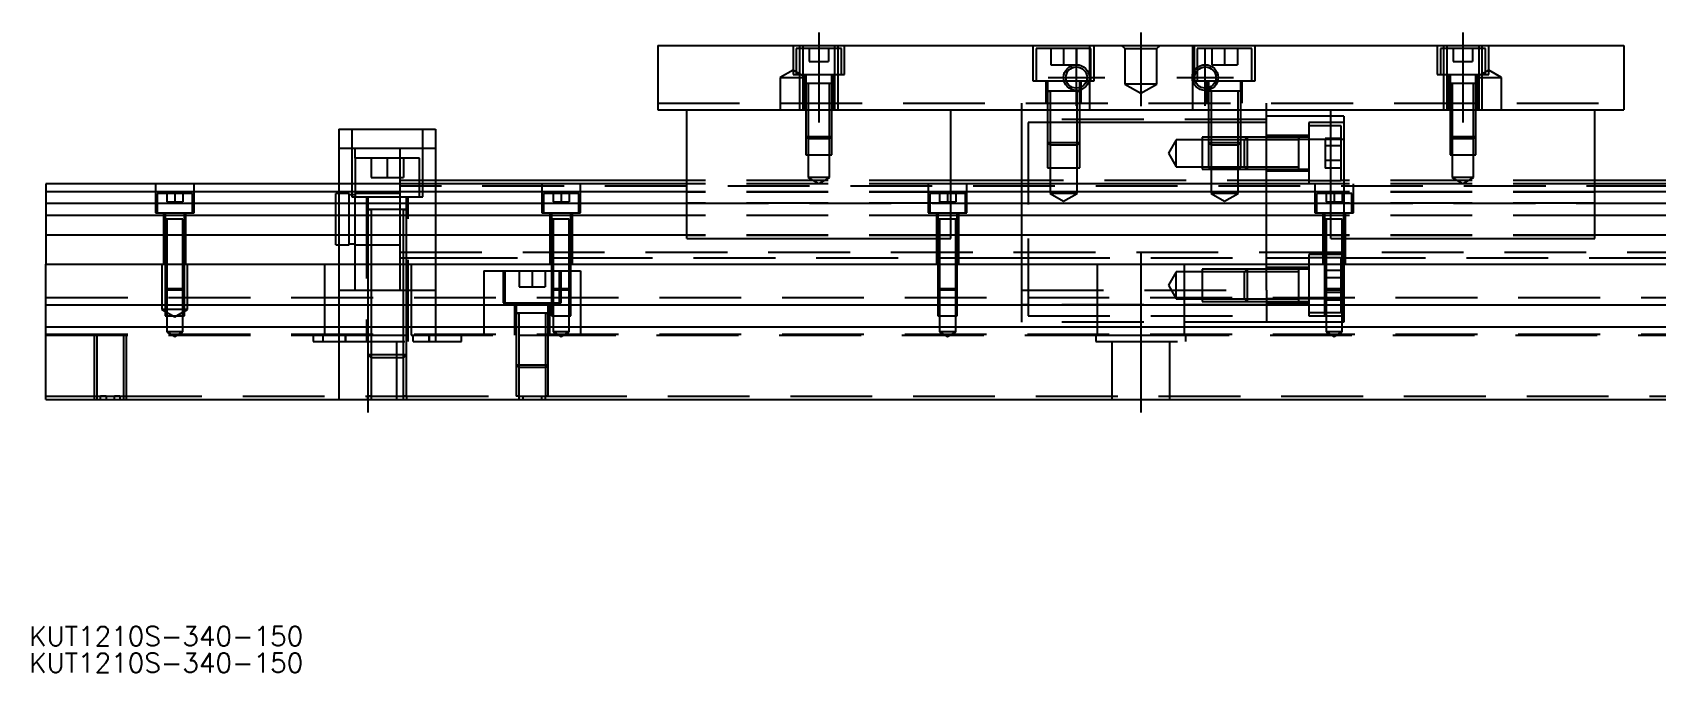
# Model space of a CAD drawing. Extents: x -12 to 509, y -257 to 77.
# Drawn here: x -2.1 to 250.2, y -256.7 to -157.3 of the extents above; entities that cross this region are included whole.
import ezdxf

# ---------------------------------------------------------------- set-up
doc = ezdxf.new("R2010")
doc.units = 0
doc.linetypes.add('CENTER', pattern=[50.8, 31.75, -6.35, 6.35, -6.35])
doc.linetypes.add('DASHED', pattern=[19.05, 12.7, -6.35])
doc.layers.get('0').update_dxf_attribs({"linetype": 'CONTINUOUS'})
doc.layers.add('CENTER', color=1, linetype='CENTER')
doc.styles.get("Standard").update_dxf_attribs({"font": 'txt.shx', "height": 3, "bigfont": 'bigfont.shx'})

# ---------------------------------------------------------------- blocks, each defined once
blk = doc.blocks.new('*U2')
at = {"color": 7, "linetype": 'CONTINUOUS'}
blk.add_text('KUT1210S-340-150', height=3, dxfattribs=at).set_placement((-2.6, -256.74))
blk = doc.blocks.new('*U3')
at = {"color": 7, "linetype": 'CONTINUOUS'}
blk.add_text('KUT1210S-340-150', height=3, dxfattribs=at).set_placement((-2.6, -252.61))

msp = doc.modelspace()

# ---------------------------------------------------------------- linework, layer by layer
at = {"color": 7, "linetype": 'CONTINUOUS'}
for p, q in [((95, -159.35), (95, -169.35)), ((95, -159.35), (245, -159.35)), ((245, -159.35), (245, -169.35)), ((95, -169.35), (245, -169.35)), ((99.5, -189.35), (99.5, -169.35)), ((140.5, -189.35), (140.5, -169.35)), ((151.5, -180.85), (151.5, -169.35)), ((189.5, -180.85), (189.5, -169.35)), ((199.5, -170.35), (189.5, -170.35)), ((199.5, -189.35), (199.5, -169.35)), ((240.5, -189.35), (240.5, -169.35)), ((45.5, -172.35), (45.5, -180.85)), ((45.5, -172.35), (60.5, -172.35)), ((60.5, -172.35), (60.5, -180.85)), ((0, -180.85), (0, -182.1)), ((99.5, -180.85), (0, -180.85)), ((99.5, -180.35), (60.5, -180.35)), ((151.5, -180.35), (140.5, -180.35)), ((199.5, -180.85), (140.5, -180.85)), ((290, -180.35), (240.5, -180.35)), ((340, -180.85), (240.5, -180.85)), ((99.5, -182.1), (0, -182.1)), ((0, -182.1), (0, -183.88)), ((0, -183.88), (99.5, -183.88)), ((0, -183.88), (0, -185.77)), ((199.5, -182.1), (140.5, -182.1)), ((140.5, -183.88), (199.5, -183.88)), ((340, -182.1), (240.5, -182.1)), ((240.5, -183.88), (340, -183.88)), ((0, -185.77), (0, -188.83)), ((99.5, -185.77), (0, -185.77)), ((199.5, -185.77), (140.5, -185.77)), ((340, -185.77), (240.5, -185.77)), ((99.5, -188.83), (0, -188.83)), ((0, -188.83), (0, -193.35)), ((199.5, -188.83), (140.5, -188.83)), ((340, -188.83), (240.5, -188.83)), ((99.5, -189.35), (140.5, -189.35)), ((199.5, -189.35), (240.5, -189.35)), ((0, -199.65), (0, -193.35)), ((0, -193.35), (340, -193.35)), ((0, -199.65), (340, -199.65)), ((0, -203.05), (0, -199.65)), ((0, -214.35), (0, -203.05)), ((0, -203.05), (340, -203.05)), ((0, -214.35), (340, -214.35))]:
    msp.add_line(p, q, dxfattribs=at)
at = {"color": 3, "linetype": 'DASHED'}
for p, q in [((116, -159.35), (116, -163.85)), ((123.5, -159.85), (116.5, -159.85)), ((116.5, -159.85), (116.5, -163.85)), ((117, -159.35), (117, -159.85)), ((117, -159.85), (117, -163.85)), ((117.5, -159.35), (117.5, -169.35)), ((118.5, -159.85), (118.5, -161.85)), ((120, -159.85), (120, -161.85)), ((121.5, -159.85), (121.5, -161.85)), ((122.5, -169.35), (122.5, -159.35)), ((123, -159.85), (123, -159.35)), ((123, -163.85), (123, -159.85)), ((123.5, -163.85), (123.5, -159.85)), ((124, -163.85), (124, -159.35)), ((153.25, -159.35), (153.25, -164.85)), ((162.25, -159.85), (153.75, -159.85)), ((153.75, -159.85), (153.75, -164.85)), ((156, -159.85), (156, -162.35)), ((158, -159.85), (158, -162.35)), ((160, -159.85), (160, -162.35)), ((162, -159.35), (162, -169.35)), ((162.25, -164.85), (162.25, -159.85)), ((162.75, -164.85), (162.75, -159.35)), ((167.5, -159.85), (167, -159.35)), ((167.5, -159.85), (167.5, -165.35)), ((167.5, -159.85), (172.5, -159.85)), ((172.5, -159.85), (173, -159.35)), ((172.5, -165.35), (172.5, -159.85)), ((178, -159.35), (178, -169.35)), ((178.25, -159.35), (178.25, -164.85)), ((187.25, -159.85), (178.75, -159.85)), ((178.75, -159.85), (178.75, -162.79)), ((181, -159.85), (181, -162.35)), ((183, -159.85), (183, -162.35)), ((185, -159.85), (185, -162.35)), ((187.25, -164.85), (187.25, -159.85)), ((187.75, -164.85), (187.75, -159.35)), ((216, -159.35), (216, -163.85)), ((223.5, -159.85), (216.5, -159.85)), ((216.5, -159.85), (216.5, -163.85)), ((217, -159.35), (217, -159.85)), ((217, -159.85), (217, -163.85)), ((217.5, -159.35), (217.5, -169.35)), ((218.5, -159.85), (218.5, -161.85)), ((220, -159.85), (220, -161.85)), ((221.5, -159.85), (221.5, -161.85)), ((222.5, -169.35), (222.5, -159.35)), ((223, -159.85), (223, -159.35)), ((223, -163.85), (223, -159.85)), ((223.5, -163.85), (223.5, -159.85)), ((224, -163.85), (224, -159.35)), ((116, -163.2), (114, -164.35)), ((118, -164.35), (116, -163.2)), ((116, -163.85), (124, -163.85)), ((117, -163.85), (117, -169.35)), ((117.75, -163.85), (117.75, -169.35)), ((118, -163.85), (118, -165.25)), ((118.5, -161.85), (120, -161.85)), ((120, -161.85), (121.5, -161.85)), ((122, -165.25), (122, -163.85)), ((122.25, -169.35), (122.25, -163.85)), ((123, -169.35), (123, -163.85)), ((156, -162.35), (158, -162.35)), ((158, -162.35), (160, -162.35)), ((178.75, -162.79), (178.75, -163.27)), ((178.75, -163.27), (178.75, -164.85)), ((181, -162.35), (183, -162.35)), ((183, -162.35), (185, -162.35)), ((216, -163.85), (224, -163.85)), ((217, -163.85), (217, -169.35)), ((217.75, -163.85), (217.75, -169.35)), ((218, -163.85), (218, -165.25)), ((218.5, -161.85), (220, -161.85)), ((220, -161.85), (221.5, -161.85)), ((224, -163.2), (222, -164.35)), ((222, -165.25), (222, -163.85)), ((222.25, -169.35), (222.25, -163.85)), ((223, -169.35), (223, -163.85)), ((226, -164.35), (224, -163.2)), ((114, -164.35), (118, -164.35)), ((114, -164.35), (114, -169.35)), ((118, -165.24), (118, -165.25)), ((118.22, -165.25), (118, -165.25)), ((118, -165.25), (118, -169.35)), ((118, -165.25), (118, -165.25)), ((121.78, -165.25), (118.22, -165.25)), ((118.35, -165.25), (118.35, -169.35)), ((121.65, -169.35), (121.65, -165.25)), ((122, -165.25), (121.78, -165.25)), ((122, -165.25), (122, -165.24)), ((122, -169.35), (122, -165.25)), ((122, -165.25), (122, -165.25)), ((153.25, -164.85), (162.75, -164.85)), ((155.25, -164.85), (155.25, -168.35)), ((155.5, -164.85), (155.5, -166.45)), ((155.5, -166.44), (155.5, -166.45)), ((155.5, -166.45), (155.76, -166.45)), ((155.76, -166.45), (155.5, -166.45)), ((155.5, -166.45), (155.5, -166.45)), ((155.5, -166.45), (155.5, -168.35)), ((160.01, -166.45), (155.76, -166.45)), ((155.9, -166.45), (155.9, -168.35)), ((160.24, -166.45), (160.01, -166.45)), ((160.1, -168.35), (160.1, -166.45)), ((160.24, -166.45), (160.5, -166.45)), ((160.5, -166.45), (160.24, -166.45)), ((160.5, -165.92), (160.5, -164.85)), ((160.5, -166.29), (160.5, -165.92)), ((160.5, -166.45), (160.5, -166.29)), ((160.5, -166.45), (160.5, -166.44)), ((160.5, -166.45), (160.5, -166.45)), ((160.5, -168.35), (160.5, -166.45)), ((160.75, -168.35), (160.75, -164.85)), ((172.5, -165.35), (167.5, -165.35)), ((167.5, -165.35), (170, -166.79)), ((170, -166.79), (172.5, -165.35)), ((178.25, -164.85), (187.75, -164.85)), ((180.25, -164.85), (180.25, -168.35)), ((180.5, -164.85), (180.5, -165.92)), ((180.5, -165.92), (180.5, -166.29)), ((180.5, -166.29), (180.5, -166.45)), ((180.5, -166.44), (180.5, -166.45)), ((180.76, -166.45), (180.5, -166.45)), ((180.5, -166.45), (180.5, -166.45)), ((180.5, -166.45), (180.5, -168.35)), ((185.24, -166.45), (180.76, -166.45)), ((180.9, -166.45), (180.9, -168.35)), ((185.1, -168.35), (185.1, -166.45)), ((185.5, -166.45), (185.24, -166.45)), ((185.5, -166.45), (185.5, -164.85)), ((185.5, -166.45), (185.5, -166.44)), ((185.5, -166.45), (185.5, -166.45)), ((185.5, -168.35), (185.5, -166.45)), ((185.75, -168.35), (185.75, -164.85)), ((218, -165.24), (218, -165.25)), ((218, -165.25), (218.22, -165.25)), ((222, -165.25), (218, -165.25)), ((218, -165.25), (218, -165.25)), ((218, -165.25), (218, -169.35)), ((218.35, -165.25), (218.35, -169.35)), ((221.65, -169.35), (221.65, -165.25)), ((222, -164.35), (226, -164.35)), ((222, -169.35), (222, -165.25)), ((226, -169.35), (226, -164.35)), ((95, -168.35), (245, -168.35)), ((151.5, -169.35), (151.5, -168.35)), ((155.5, -168.35), (155.5, -169.35)), ((155.5, -168.35), (155.5, -169.35)), ((155.9, -168.35), (155.9, -169.35)), ((160.1, -169.35), (160.1, -168.35)), ((160.5, -169.35), (160.5, -168.35)), ((160.5, -169.35), (160.5, -168.35)), ((180.5, -168.35), (180.5, -169.35)), ((180.5, -168.35), (180.5, -169.35)), ((180.9, -168.35), (180.9, -169.35)), ((185.1, -169.35), (185.1, -168.35)), ((185.5, -169.35), (185.5, -168.35)), ((185.5, -169.35), (185.5, -168.35)), ((189.5, -169.35), (189.5, -168.35)), ((118, -169.35), (118, -173.5)), ((118, -169.35), (118, -173.5)), ((118.35, -169.35), (118.35, -173.85)), ((121.65, -173.85), (121.65, -169.35)), ((122, -173.5), (122, -169.35)), ((122, -173.5), (122, -169.35)), ((189.5, -170.85), (151.5, -170.85)), ((152.5, -171.35), (152.5, -189.35)), ((155.5, -171.35), (152.5, -171.35)), ((155.5, -169.35), (155.5, -174.45)), ((155.5, -169.35), (155.5, -174.45)), ((155.9, -171.35), (155.5, -171.35)), ((155.9, -169.35), (155.9, -174.85)), ((160.1, -171.35), (155.9, -171.35)), ((160.1, -174.85), (160.1, -169.35)), ((160.5, -171.35), (160.1, -171.35)), ((160.5, -174.45), (160.5, -169.35)), ((160.5, -174.45), (160.5, -169.35)), ((165.5, -171.35), (160.5, -171.35)), ((174.5, -171.35), (165.5, -171.35)), ((180.5, -171.35), (174.5, -171.35)), ((180.5, -169.35), (180.5, -174.45)), ((180.5, -169.35), (180.5, -174.45)), ((180.9, -171.35), (180.5, -171.35)), ((180.9, -169.35), (180.9, -174.85)), ((185.1, -171.35), (180.9, -171.35)), ((185.1, -174.85), (185.1, -169.35)), ((185.5, -171.35), (185.1, -171.35)), ((185.5, -174.45), (185.5, -169.35)), ((185.5, -174.45), (185.5, -169.35)), ((189.5, -171.35), (185.5, -171.35)), ((196.1, -171.35), (196.1, -180.85)), ((201.5, -171.35), (196.1, -171.35)), ((201.5, -170.35), (199.5, -170.35)), ((201.5, -170.35), (201.5, -173.98)), ((218, -169.35), (218, -173.5)), ((218, -169.35), (218, -173.5)), ((218.35, -169.35), (218.35, -173.85)), ((221.65, -173.85), (221.65, -169.35)), ((222, -173.5), (222, -169.35)), ((222, -173.5), (222, -169.35)), ((47.5, -172.35), (47.5, -182.85)), ((58.5, -182.85), (58.5, -172.35)), ((118, -173.5), (122, -173.5)), ((118, -173.5), (118, -176.35)), ((118, -173.5), (118.35, -173.85)), ((121.65, -173.85), (118.35, -173.85)), ((118.35, -173.85), (118.35, -176.35)), ((121.65, -173.85), (122, -173.5)), ((121.65, -176.35), (121.65, -173.85)), ((122, -176.35), (122, -173.5)), ((175.5, -174), (174.29, -176.1)), ((175.5, -178.2), (175.5, -174)), ((179.5, -174), (175.5, -174)), ((179.5, -173.6), (179.5, -178.6)), ((180.5, -173.6), (179.5, -173.6)), ((186.1, -174), (179.5, -174)), ((180.9, -173.6), (180.5, -173.6)), ((185.1, -173.6), (180.9, -173.6)), ((185.5, -173.6), (185.1, -173.6)), ((186.5, -173.6), (185.5, -173.6)), ((186.5, -173.6), (186.1, -174)), ((186.1, -178.2), (186.1, -174)), ((189.5, -174), (186.1, -174)), ((186.5, -173.6), (186.5, -178.6)), ((189.5, -173.6), (186.5, -173.6)), ((189.5, -173.6), (186.5, -173.6)), ((196.1, -173.35), (189.5, -173.35)), ((193, -173.6), (189.5, -173.6)), ((193, -173.98), (189.5, -173.98)), ((193, -174), (189.5, -174)), ((193.1, -173.6), (193, -173.6)), ((197, -173.98), (193, -173.98)), ((194.5, -174), (193, -174)), ((193.35, -173.6), (193.1, -173.6)), ((194.5, -173.6), (193.35, -173.6)), ((196.1, -173.6), (194.49, -173.6)), ((194.5, -173.6), (194.5, -173.86)), ((194.5, -173.85), (194.5, -173.6)), ((194.5, -173.6), (194.5, -173.86)), ((194.5, -173.85), (194.5, -173.6)), ((194.5, -175.95), (194.5, -173.85)), ((196.65, -171.85), (196.1, -171.85)), ((197, -171.85), (196.65, -171.85)), ((201.1, -171.85), (197, -171.85)), ((201.5, -173.98), (197, -173.98)), ((198.6, -173.79), (198.6, -174.95)), ((201.1, -173.79), (198.6, -173.79)), ((201.1, -180.35), (201.1, -171.85)), ((201.5, -173.98), (201.5, -202.35)), ((218, -173.5), (222, -173.5)), ((218, -173.5), (218, -176.35)), ((218, -173.5), (218.35, -173.85)), ((221.65, -173.85), (218.35, -173.85)), ((218.35, -173.85), (218.35, -176.35)), ((221.65, -173.85), (222, -173.5)), ((221.65, -176.35), (221.65, -173.85)), ((222, -176.35), (222, -173.5)), ((48, -175.35), (45.5, -175.35)), ((48, -176.85), (48, -175.35)), ((55, -175.35), (48, -175.35)), ((55, -176.85), (55, -175.35)), ((60.5, -175.35), (55, -175.35)), ((118, -176.35), (122, -176.35)), ((118.35, -176.35), (118.35, -179.85)), ((121.65, -179.85), (121.65, -176.35)), ((155.5, -174.45), (160.5, -174.45)), ((155.5, -174.45), (155.5, -178.35)), ((155.5, -174.45), (155.9, -174.85)), ((160.1, -174.85), (155.9, -174.85)), ((155.9, -174.85), (155.9, -178.35)), ((160.1, -174.85), (160.5, -174.45)), ((160.1, -178.35), (160.1, -174.85)), ((160.5, -178.35), (160.5, -174.45)), ((174.29, -176.1), (175.5, -178.2)), ((180.5, -174.45), (185.5, -174.45)), ((180.5, -174.45), (180.5, -178.35)), ((180.5, -174.45), (180.9, -174.85)), ((185.1, -174.85), (180.9, -174.85)), ((180.9, -174.85), (180.9, -178.35)), ((185.1, -174.85), (185.5, -174.45)), ((185.1, -178.35), (185.1, -174.85)), ((185.5, -178.35), (185.5, -174.45)), ((194.5, -178.34), (194.5, -175.95)), ((201.1, -174.95), (198.6, -174.95)), ((198.6, -174.95), (198.6, -177.25)), ((218, -176.35), (222, -176.35)), ((218.35, -176.35), (218.35, -179.85)), ((221.65, -179.85), (221.65, -176.35)), ((58, -176.85), (48, -176.85)), ((48, -176.85), (48, -180.85)), ((50.5, -176.85), (50.5, -179.85)), ((53, -176.85), (53, -179.85)), ((55, -180.85), (55, -176.85)), ((55.5, -176.85), (55.5, -179.85)), ((58, -180.85), (58, -176.85)), ((155.5, -178.35), (160.5, -178.35)), ((155.9, -178.35), (155.9, -182.35)), ((160.1, -182.35), (160.1, -178.35)), ((175.5, -178.2), (179.5, -178.2)), ((179.5, -178.2), (186.1, -178.2)), ((179.5, -178.6), (186.5, -178.6)), ((180.5, -178.35), (185.5, -178.35)), ((180.9, -178.35), (180.9, -182.35)), ((185.1, -182.35), (185.1, -178.35)), ((186.1, -178.2), (189.5, -178.2)), ((186.1, -178.2), (186.5, -178.6)), ((186.1, -178.2), (189.5, -178.2)), ((186.5, -178.6), (189.5, -178.6)), ((186.5, -178.6), (189.5, -178.6)), ((189.5, -178.2), (194.5, -178.2)), ((189.5, -178.6), (194.5, -178.6)), ((189.5, -178.85), (196.1, -178.85)), ((194.49, -178.6), (196.1, -178.6)), ((194.5, -178.6), (194.5, -178.2)), ((194.5, -178.6), (194.5, -178.34)), ((201.1, -177.25), (198.6, -177.25)), ((198.6, -177.25), (198.6, -178.41)), ((201.1, -178.41), (198.6, -178.41)), ((17, -180.85), (17, -185.35)), ((23, -185.35), (23, -180.85)), ((45.5, -180.85), (45.5, -193.35)), ((48, -180.85), (48, -182.85)), ((50.5, -179.85), (53, -179.85)), ((53, -179.85), (55.5, -179.85)), ((58, -180.35), (55, -180.35)), ((55, -182.85), (55, -180.85)), ((290, -181.22), (55, -181.22)), ((60.5, -180.35), (58, -180.35)), ((58, -182.85), (58, -180.85)), ((60.5, -180.85), (60.5, -193.35)), ((77, -180.85), (77, -185.35)), ((83, -185.35), (83, -180.85)), ((140.5, -180.35), (99.5, -180.35)), ((140.5, -180.85), (99.5, -180.85)), ((121.65, -179.85), (118.35, -179.85)), ((118.35, -179.85), (120, -180.8)), ((120, -180.8), (121.65, -179.85)), ((137, -180.85), (137, -185.35)), ((143, -185.35), (143, -180.85)), ((152.5, -180.35), (151.5, -180.35)), ((151.5, -189.35), (151.5, -180.85)), ((196.1, -180.35), (152.5, -180.35)), ((189.5, -189.35), (189.5, -180.85)), ((196.1, -180.35), (201.1, -180.35)), ((197, -180.85), (197, -185.35)), ((240.5, -180.85), (199.5, -180.85)), ((201.5, -180.35), (201.1, -180.35)), ((240.5, -180.35), (201.5, -180.35)), ((203, -185.35), (203, -180.85)), ((221.65, -179.85), (218.35, -179.85)), ((218.35, -179.85), (220, -180.8)), ((220, -180.8), (221.65, -179.85)), ((22.75, -182.35), (17.25, -182.35)), ((17.25, -182.35), (17.25, -185.35)), ((18.75, -182.35), (18.75, -183.65)), ((18.75, -183.65), (20, -183.65)), ((20, -182.35), (20, -183.65)), ((20, -183.65), (21.25, -183.65)), ((21.25, -182.35), (21.25, -183.65)), ((22.75, -185.35), (22.75, -182.35)), ((45, -190.35), (45, -182.35)), ((45.5, -182.35), (45, -182.35)), ((47.1, -182.35), (45.5, -182.35)), ((47.1, -190.35), (47.1, -182.35)), ((48, -182.55), (47.1, -182.55)), ((47.5, -182.85), (58.5, -182.85)), ((55, -182.35), (48, -182.35)), ((48, -186.35), (48, -182.85)), ((49.75, -182.85), (49.75, -205.35)), ((50, -182.85), (50, -184.85)), ((55, -184.85), (55, -182.85)), ((56, -184.85), (56, -182.85)), ((56.25, -205.35), (56.25, -182.85)), ((82.75, -182.35), (77.25, -182.35)), ((77.25, -182.35), (77.25, -185.35)), ((78.75, -182.35), (78.75, -183.65)), ((78.75, -183.65), (80, -183.65)), ((80, -182.35), (80, -183.65)), ((80, -183.65), (81.25, -183.65)), ((81.25, -182.35), (81.25, -183.65)), ((82.75, -185.35), (82.75, -182.35)), ((140.5, -182.1), (99.5, -182.1)), ((140.5, -182.15), (99.5, -182.15)), ((140.5, -183.85), (99.5, -183.85)), ((99.5, -183.88), (140.5, -183.88)), ((142.75, -182.35), (137.25, -182.35)), ((137.25, -182.35), (137.25, -185.35)), ((138.75, -182.35), (138.75, -183.65)), ((138.75, -183.65), (140, -183.65)), ((140, -182.35), (140, -183.65)), ((140, -183.65), (141.25, -183.65)), ((141.25, -182.35), (141.25, -183.65)), ((142.75, -185.35), (142.75, -182.35)), ((160.1, -182.35), (155.9, -182.35)), ((155.9, -182.35), (158, -183.56)), ((158, -183.56), (160.1, -182.35)), ((185.1, -182.35), (180.9, -182.35)), ((180.9, -182.35), (183, -183.56)), ((183, -183.56), (185.1, -182.35)), ((202.75, -182.35), (197.25, -182.35)), ((197.25, -182.35), (197.25, -185.35)), ((198.75, -182.35), (198.75, -183.65)), ((198.75, -183.65), (200, -183.65)), ((240.5, -182.1), (199.5, -182.1)), ((240.5, -182.15), (199.5, -182.15)), ((240.5, -183.85), (199.5, -183.85)), ((199.5, -183.88), (240.5, -183.88)), ((200, -182.35), (200, -183.65)), ((200, -183.65), (201.25, -183.65)), ((201.25, -182.35), (201.25, -183.65)), ((202.75, -185.35), (202.75, -182.35)), ((17, -185.35), (23, -185.35)), ((18.25, -185.35), (18.25, -193.35)), ((18.5, -185.35), (18.5, -186.35)), ((18.5, -186.34), (18.5, -186.35)), ((18.62, -186.35), (18.5, -186.35)), ((18.5, -186.35), (18.5, -193.35)), ((18.5, -186.35), (18.5, -186.35)), ((21.25, -186.35), (18.62, -186.35)), ((18.75, -186.35), (18.75, -193.35)), ((21.25, -193.35), (21.25, -186.35)), ((21.5, -186.35), (21.5, -185.35)), ((21.5, -186.35), (21.5, -186.34)), ((21.5, -193.35), (21.5, -186.35)), ((21.5, -186.35), (21.5, -186.35)), ((21.75, -193.35), (21.75, -185.35)), ((48, -193.35), (48, -186.35)), ((50, -184.84), (50, -184.85)), ((50, -184.85), (50.35, -184.85)), ((50.35, -184.85), (50, -184.85)), ((50, -184.85), (50, -184.85)), ((50, -184.85), (50, -193.35)), ((55.65, -184.85), (50.35, -184.85)), ((50.5, -184.85), (50.5, -193.35)), ((55, -186.35), (55, -184.85)), ((55, -193.35), (55, -186.35)), ((55.5, -193.35), (55.5, -184.85)), ((55.65, -184.85), (56, -184.85)), ((56, -184.85), (55.65, -184.85)), ((56, -184.85), (56, -184.84)), ((56, -184.85), (56, -184.85)), ((56, -193.35), (56, -184.85)), ((77, -185.35), (83, -185.35)), ((78.25, -185.35), (78.25, -193.35)), ((78.5, -185.35), (78.5, -186.35)), ((78.5, -186.34), (78.5, -186.35)), ((78.62, -186.35), (78.5, -186.35)), ((78.5, -186.35), (78.5, -193.35)), ((78.5, -186.35), (78.5, -186.35)), ((81.25, -186.35), (78.62, -186.35)), ((78.75, -186.35), (78.75, -193.35)), ((81.25, -193.35), (81.25, -186.35)), ((81.5, -186.35), (81.5, -185.35)), ((81.5, -186.35), (81.5, -186.34)), ((81.5, -193.35), (81.5, -186.35)), ((81.5, -186.35), (81.5, -186.35)), ((81.75, -193.35), (81.75, -185.35)), ((140.5, -185.77), (99.5, -185.77)), ((137, -185.35), (143, -185.35)), ((138.25, -185.35), (138.25, -193.35)), ((138.5, -185.35), (138.5, -186.35)), ((138.5, -186.34), (138.5, -186.35)), ((138.62, -186.35), (138.5, -186.35)), ((138.5, -186.35), (138.5, -193.35)), ((138.5, -186.35), (138.5, -186.35)), ((141.25, -186.35), (138.62, -186.35)), ((138.75, -186.35), (138.75, -193.35)), ((141.25, -193.35), (141.25, -186.35)), ((141.5, -186.35), (141.5, -185.35)), ((141.5, -186.35), (141.5, -186.34)), ((141.5, -193.35), (141.5, -186.35)), ((141.5, -186.35), (141.5, -186.35)), ((141.75, -193.35), (141.75, -185.35)), ((197, -185.35), (203, -185.35)), ((198.25, -185.35), (198.25, -193.35)), ((198.5, -185.35), (198.5, -186.35)), ((198.5, -186.34), (198.5, -186.35)), ((198.62, -186.35), (198.5, -186.35)), ((198.5, -186.35), (198.5, -193.35)), ((198.5, -186.35), (198.5, -186.35)), ((201.25, -186.35), (198.62, -186.35)), ((198.75, -186.35), (198.75, -193.35)), ((240.5, -185.77), (199.5, -185.77)), ((201.25, -193.35), (201.25, -186.35)), ((201.5, -186.35), (201.5, -185.35)), ((201.5, -186.35), (201.5, -186.34)), ((201.5, -193.35), (201.5, -186.35)), ((201.5, -186.35), (201.5, -186.35)), ((201.75, -193.35), (201.75, -185.35)), ((140.5, -188.83), (99.5, -188.83)), ((140.5, -188.85), (99.5, -188.85)), ((240.5, -188.83), (199.5, -188.83)), ((240.5, -188.85), (199.5, -188.85)), ((45, -190.35), (45.5, -190.35)), ((45.5, -190.35), (47.1, -190.35)), ((47.1, -190.15), (48, -190.15)), ((48, -190.35), (50, -190.35)), ((50, -190.35), (50.5, -190.35)), ((50.5, -190.35), (55, -190.35)), ((55, -191.47), (290, -191.47)), ((151.5, -193.35), (151.5, -189.35)), ((152.5, -189.35), (152.5, -193.35)), ((189.5, -193.35), (189.5, -189.35)), ((18, -193.35), (18, -200.35)), ((18.5, -193.35), (18.5, -197.1)), ((18.5, -193.35), (18.5, -197.1)), ((18.75, -193.35), (18.75, -197.35)), ((21.25, -197.35), (21.25, -193.35)), ((21.5, -197.1), (21.5, -193.35)), ((21.5, -197.1), (21.5, -193.35)), ((22, -200.35), (22, -193.35)), ((43.29, -204.35), (43.29, -193.35)), ((45.5, -193.35), (45.5, -199.65)), ((48, -197.35), (48, -193.35)), ((50, -193.35), (50, -199.65)), ((50.5, -193.35), (50.5, -199.65)), ((55, -192.35), (55.5, -192.35)), ((55, -197.35), (55, -193.35)), ((55.5, -192.35), (56, -192.35)), ((55.5, -199.65), (55.5, -193.35)), ((56, -192.35), (60.5, -192.35)), ((56, -199.65), (56, -193.35)), ((56.71, -193.35), (56.71, -204.35)), ((60.5, -192.35), (78.5, -192.35)), ((60.5, -193.35), (60.5, -199.65)), ((78.5, -192.35), (78.75, -192.35)), ((78.5, -193.35), (78.5, -197.1)), ((78.5, -193.35), (78.5, -197.1)), ((78.75, -192.35), (81.25, -192.35)), ((78.75, -193.35), (78.75, -197.35)), ((81.25, -192.35), (81.5, -192.35)), ((81.25, -197.35), (81.25, -193.35)), ((81.5, -192.35), (151.5, -192.35)), ((81.5, -197.1), (81.5, -193.35)), ((81.5, -197.1), (81.5, -193.35)), ((138.5, -193.35), (138.5, -197.1)), ((138.5, -193.35), (138.5, -197.1)), ((138.75, -193.35), (138.75, -197.35)), ((141.25, -197.35), (141.25, -193.35)), ((141.5, -197.1), (141.5, -193.35)), ((141.5, -197.1), (141.5, -193.35)), ((151.5, -192.35), (152.5, -192.35)), ((151.5, -197.35), (151.5, -193.35)), ((152.5, -192.35), (189.5, -192.35)), ((152.5, -192.35), (189.5, -192.35)), ((152.5, -193.35), (152.5, -199.65)), ((163.29, -204.35), (163.29, -193.35)), ((176.71, -193.35), (176.71, -204.35)), ((179.5, -194.1), (179.5, -199.1)), ((186.5, -194.1), (179.5, -194.1)), ((186.5, -194.1), (186.1, -194.5)), ((186.5, -194.1), (186.5, -199.1)), ((189.5, -194.1), (186.5, -194.1)), ((189.5, -194.1), (186.5, -194.1)), ((189.5, -192.35), (196.1, -192.35)), ((189.5, -192.35), (196.1, -192.35)), ((189.5, -197.35), (189.5, -193.35)), ((196.1, -193.85), (189.5, -193.85)), ((194.5, -194.1), (189.5, -194.1)), ((194.5, -194.1), (194.49, -194.1)), ((194.5, -194.36), (194.5, -194.1)), ((196.1, -194.1), (194.5, -194.1)), ((194.5, -194.1), (194.5, -194.1)), ((196.1, -191.85), (196.1, -201.35)), ((201.5, -191.85), (196.1, -191.85)), ((198.5, -192.35), (196.1, -192.35)), ((198.75, -192.35), (198.5, -192.35)), ((198.5, -193.35), (198.5, -197.1)), ((198.5, -193.35), (198.5, -197.1)), ((201.1, -192.35), (198.75, -192.35)), ((198.75, -193.35), (198.75, -197.35)), ((201.1, -193.35), (201.1, -192.35)), ((201.1, -192.35), (201.25, -192.35)), ((201.1, -192.35), (201.25, -192.35)), ((201.1, -197.35), (201.1, -193.35)), ((201.25, -192.35), (201.5, -192.35)), ((201.25, -192.35), (201.5, -192.35)), ((201.25, -197.35), (201.25, -193.35)), ((201.5, -192.35), (290, -192.35)), ((201.5, -197.1), (201.5, -193.35)), ((201.5, -197.1), (201.5, -193.35)), ((68, -194.35), (68, -199.65)), ((68, -194.35), (78.5, -194.35)), ((71, -194.35), (71, -199.35)), ((71.25, -194.35), (71.25, -199.35)), ((73.5, -194.35), (73.5, -196.85)), ((75.5, -194.35), (75.5, -196.85)), ((77.5, -194.35), (77.5, -196.85)), ((78.5, -194.35), (78.75, -194.35)), ((78.75, -194.35), (81.25, -194.35)), ((79.75, -197.35), (79.75, -194.35)), ((80, -199.35), (80, -194.35)), ((81.25, -194.35), (81.5, -194.35)), ((81.5, -194.35), (83, -194.35)), ((83, -194.35), (83, -199.65)), ((175.5, -194.5), (174.29, -196.6)), ((174.29, -196.6), (175.5, -198.7)), ((175.5, -198.7), (175.5, -194.5)), ((179.5, -194.5), (175.5, -194.5)), ((186.1, -194.5), (179.5, -194.5)), ((186.1, -198.7), (186.1, -194.5)), ((189.5, -194.5), (186.1, -194.5)), ((194.5, -194.5), (189.5, -194.5)), ((194.5, -196.45), (194.5, -194.36)), ((194.5, -196.8), (194.5, -196.45)), ((198.6, -194.29), (198.6, -195.45)), ((201.1, -194.29), (198.6, -194.29)), ((198.6, -195.45), (198.6, -197.75)), ((201.1, -195.45), (198.6, -195.45)), ((0, -198.5), (340, -198.5)), ((18.5, -197.1), (21.5, -197.1)), ((18.5, -197.1), (18.5, -199.65)), ((18.5, -197.1), (18.75, -197.35)), ((21.25, -197.35), (18.75, -197.35)), ((18.75, -197.35), (18.75, -201.35)), ((21.25, -197.35), (21.5, -197.1)), ((21.25, -201.35), (21.25, -197.35)), ((21.5, -199.65), (21.5, -197.1)), ((45.5, -197.35), (48, -197.35)), ((48, -197.35), (50, -197.35)), ((50, -197.35), (50.5, -197.35)), ((50.5, -197.35), (55, -197.35)), ((55, -197.35), (60.5, -197.35)), ((73.5, -196.85), (75.5, -196.85)), ((75.5, -196.85), (77.5, -196.85)), ((78.5, -197.1), (81.5, -197.1)), ((78.5, -197.1), (78.5, -199.65)), ((78.5, -197.1), (78.75, -197.35)), ((81.25, -197.35), (78.75, -197.35)), ((78.75, -197.35), (78.75, -201.35)), ((79.75, -199.35), (79.75, -197.35)), ((81.25, -197.35), (81.5, -197.1)), ((81.25, -201.35), (81.25, -197.35)), ((81.5, -199.65), (81.5, -197.1)), ((138.5, -197.1), (141.5, -197.1)), ((138.5, -197.1), (138.5, -199.65)), ((138.5, -197.1), (138.75, -197.35)), ((141.25, -197.35), (138.75, -197.35)), ((138.75, -197.35), (138.75, -201.35)), ((141.25, -197.35), (141.5, -197.1)), ((141.25, -201.35), (141.25, -197.35)), ((141.5, -199.65), (141.5, -197.1)), ((151.5, -197.35), (189.5, -197.35)), ((151.5, -199.65), (151.5, -197.35)), ((175.5, -198.7), (179.5, -198.7)), ((179.5, -198.7), (186.1, -198.7)), ((179.5, -199.1), (186.5, -199.1)), ((186.1, -198.7), (189.5, -198.7)), ((186.1, -198.7), (186.5, -199.1)), ((186.5, -199.1), (189.5, -199.1)), ((186.5, -199.1), (189.5, -199.1)), ((189.5, -197.35), (189.5, -199.65)), ((189.5, -198.7), (194.5, -198.7)), ((198.5, -198.72), (189.5, -198.72)), ((189.5, -199.1), (194.5, -199.1)), ((194.49, -199.1), (194.5, -199.1)), ((194.5, -198.84), (194.5, -196.8)), ((194.5, -199.1), (194.5, -198.84)), ((194.5, -199.1), (196.1, -199.1)), ((194.5, -199.1), (194.5, -199.1)), ((198.5, -197.1), (201.5, -197.1)), ((198.5, -197.1), (198.5, -199.65)), ((198.5, -197.1), (198.75, -197.35)), ((201.5, -198.72), (198.5, -198.72)), ((198.6, -197.75), (198.6, -198.91)), ((201.1, -197.75), (198.6, -197.75)), ((201.1, -198.91), (198.6, -198.91)), ((201.25, -197.35), (198.75, -197.35)), ((198.75, -197.35), (198.75, -201.35)), ((201.1, -199.65), (201.1, -197.35)), ((201.25, -197.35), (201.5, -197.1)), ((201.25, -201.35), (201.25, -197.35)), ((201.5, -199.65), (201.5, -197.1)), ((22, -200.35), (18, -200.35)), ((18, -200.35), (20, -201.5)), ((18.5, -199.65), (18.5, -201.35)), ((18.5, -201.35), (21.5, -201.35)), ((18.75, -201.35), (18.75, -203.85)), ((20, -201.5), (22, -200.35)), ((21.25, -203.85), (21.25, -201.35)), ((21.5, -201.35), (21.5, -199.65)), ((45.5, -199.65), (45.5, -203.05)), ((50, -199.65), (50, -203.05)), ((50.5, -199.65), (50.5, -203.05)), ((55.5, -203.05), (55.5, -199.65)), ((56, -203.05), (56, -199.65)), ((60.5, -199.65), (60.5, -203.05)), ((68, -199.65), (68, -203.05)), ((71, -199.35), (80, -199.35)), ((72.75, -199.35), (72.75, -204.35)), ((73, -199.35), (73, -199.65)), ((73, -199.65), (73, -200.95)), ((73, -200.94), (73, -200.95)), ((73, -200.95), (73.26, -200.95)), ((73.26, -200.95), (73, -200.95)), ((73, -200.95), (73, -203.05)), ((73, -200.95), (73, -200.95)), ((77.74, -200.95), (73.26, -200.95)), ((73.4, -200.95), (73.4, -203.05)), ((77.6, -203.05), (77.6, -200.95)), ((77.74, -200.95), (78, -200.95)), ((78, -200.95), (77.74, -200.95)), ((78, -199.65), (78, -199.35)), ((78, -200.95), (78, -199.65)), ((78, -200.95), (78, -200.94)), ((78, -203.05), (78, -200.95)), ((78, -200.95), (78, -200.95)), ((78.25, -204.35), (78.25, -199.35)), ((78.5, -199.65), (78.5, -201.35)), ((78.5, -201.35), (81.5, -201.35)), ((78.75, -201.35), (78.75, -203.85)), ((81.25, -203.85), (81.25, -201.35)), ((81.5, -201.35), (81.5, -199.65)), ((83, -199.65), (83, -203.05)), ((138.5, -199.65), (138.5, -201.35)), ((138.5, -201.35), (141.5, -201.35)), ((138.75, -201.35), (138.75, -203.85)), ((141.25, -203.85), (141.25, -201.35)), ((141.5, -201.35), (141.5, -199.65)), ((151.5, -199.63), (189.5, -199.63)), ((152.5, -199.63), (151.5, -199.63)), ((151.5, -202.35), (151.5, -199.65)), ((189.5, -199.63), (152.5, -199.63)), ((152.5, -199.65), (152.5, -201.35)), ((152.5, -201.35), (189.5, -201.35)), ((189.5, -199.35), (196.1, -199.35)), ((189.5, -199.65), (189.5, -202.35)), ((196.1, -200.85), (198.5, -200.85)), ((196.1, -201.35), (198.5, -201.35)), ((198.5, -199.65), (198.5, -201.35)), ((198.5, -200.85), (201.1, -200.85)), ((198.5, -201.35), (201.5, -201.35)), ((198.5, -201.35), (201.5, -201.35)), ((198.75, -201.35), (198.75, -203.85)), ((201.1, -200.85), (201.1, -199.65)), ((201.25, -203.85), (201.25, -201.35)), ((201.5, -201.35), (201.5, -199.65)), ((0, -204.2), (340, -204.2)), ((0, -204.35), (43.29, -204.35)), ((7.5, -204.35), (7.5, -214.35)), ((7.9, -204.35), (7.9, -214.35)), ((12.1, -214.35), (12.1, -204.35)), ((12.5, -214.35), (12.5, -204.35)), ((21.25, -203.85), (18.75, -203.85)), ((18.75, -203.85), (20, -204.57)), ((20, -204.57), (21.25, -203.85)), ((41.5, -204.35), (41.5, -205.35)), ((43, -204.35), (57, -204.35)), ((43, -204.35), (43, -205.35)), ((43.29, -204.35), (56.71, -204.35)), ((45.5, -203.05), (45.5, -204.35)), ((45.5, -204.35), (45.5, -205.35)), ((46.5, -205.35), (46.5, -204.35)), ((46.5, -204.35), (46.5, -205.35)), ((50, -203.05), (50, -204.35)), ((50, -204.35), (50, -205.35)), ((50.5, -203.05), (50.5, -204.35)), ((50.5, -204.35), (50.5, -205.35)), ((55.5, -204.35), (55.5, -203.05)), ((55.5, -205.35), (55.5, -204.35)), ((56, -204.35), (56, -203.05)), ((56, -205.35), (56, -204.35)), ((56.71, -204.35), (283.29, -204.35)), ((57, -205.35), (57, -204.35)), ((59.5, -204.35), (59.5, -205.35)), ((59.5, -205.35), (59.5, -204.35)), ((60.5, -203.05), (60.5, -205.35)), ((64.5, -205.35), (64.5, -204.35)), ((68, -203.05), (68, -204.35)), ((73, -203.05), (73, -204.35)), ((73, -204.35), (73, -208.95)), ((73, -204.35), (73, -208.95)), ((73.4, -203.05), (73.4, -204.35)), ((73.4, -204.35), (77.6, -204.35)), ((73.4, -204.35), (73.4, -209.35)), ((77.6, -204.35), (77.6, -203.05)), ((77.6, -209.35), (77.6, -204.35)), ((78, -204.35), (78, -203.05)), ((78, -208.95), (78, -204.35)), ((78, -208.95), (78, -204.35)), ((81.25, -203.85), (78.75, -203.85)), ((78.75, -203.85), (80, -204.57)), ((80, -204.57), (81.25, -203.85)), ((83, -203.05), (83, -204.35)), ((141.25, -203.85), (138.75, -203.85)), ((138.75, -203.85), (140, -204.57)), ((140, -204.57), (141.25, -203.85)), ((189.5, -202.35), (151.5, -202.35)), ((163, -204.35), (177, -204.35)), ((163, -204.35), (163, -205.35)), ((177, -205.35), (177, -204.35)), ((201.5, -202.35), (189.5, -202.35)), ((201.25, -203.85), (198.75, -203.85)), ((198.75, -203.85), (200, -204.57)), ((200, -204.57), (201.25, -203.85)), ((41.5, -205.35), (43, -205.35)), ((43, -205.35), (57, -205.35)), ((43, -205.35), (57, -205.35)), ((45.5, -205.35), (45.5, -214.35)), ((50, -205.35), (50, -207.35)), ((50, -205.35), (50, -207.35)), ((50.5, -205.35), (50.5, -207.85)), ((54.5, -214.35), (54.5, -205.35)), ((55.5, -207.85), (55.5, -205.35)), ((56, -207.35), (56, -205.35)), ((56, -207.35), (56, -205.35)), ((57, -205.35), (59.5, -205.35)), ((59.5, -205.35), (64.5, -205.35)), ((163, -205.35), (177, -205.35)), ((165.5, -205.35), (165.5, -214.35)), ((174.5, -214.35), (174.5, -205.35)), ((50, -207.35), (56, -207.35)), ((50, -207.35), (50, -213.85)), ((50, -207.35), (50.5, -207.85)), ((55.5, -207.85), (50.5, -207.85)), ((50.5, -207.85), (50.5, -213.85)), ((55.5, -207.85), (56, -207.35)), ((55.5, -213.85), (55.5, -207.85)), ((56, -213.85), (56, -207.35)), ((73, -208.95), (78, -208.95)), ((73, -208.95), (73, -213.85)), ((73, -208.95), (73.4, -209.35)), ((77.6, -209.35), (73.4, -209.35)), ((73.4, -209.35), (73.4, -213.85)), ((77.6, -209.35), (78, -208.95)), ((77.6, -213.85), (77.6, -209.35)), ((78, -213.85), (78, -208.95)), ((0, -213.85), (8.5, -213.85)), ((8.5, -214.35), (8.5, -213.85)), ((9.36, -213.85), (8.5, -213.85)), ((8.5, -213.85), (9.36, -213.85)), ((9.36, -213.85), (10.64, -213.85)), ((9.36, -213.85), (9.36, -214.35)), ((11.5, -213.85), (10.64, -213.85)), ((10.64, -214.35), (10.64, -213.85)), ((10.64, -213.85), (11.5, -213.85)), ((11.5, -213.85), (11.5, -214.35)), ((11.5, -213.85), (50, -213.85)), ((50.5, -213.85), (50, -213.85)), ((50, -214.35), (50, -213.85)), ((50, -213.85), (50.5, -213.85)), ((50.5, -213.85), (55.5, -213.85)), ((50.5, -213.85), (50.5, -214.35)), ((56, -213.85), (55.5, -213.85)), ((55.5, -214.35), (55.5, -213.85)), ((55.5, -213.85), (56, -213.85)), ((56, -213.85), (56, -214.35)), ((56, -213.85), (73.5, -213.85)), ((73.5, -213.85), (73, -213.85)), ((73.5, -214.35), (73.5, -213.85)), ((73.5, -213.85), (74.03, -213.85)), ((74.03, -213.85), (76.97, -213.85)), ((74.03, -213.85), (74.03, -214.35)), ((76.97, -214.35), (76.97, -213.85)), ((76.97, -213.85), (77.5, -213.85)), ((78, -213.85), (77.5, -213.85)), ((77.5, -213.85), (77.5, -214.35)), ((77.5, -213.85), (340, -213.85))]:
    msp.add_line(p, q, dxfattribs=at)
at = {"color": 3, "linetype": 'CONTINUOUS'}
for centre in [(160, -164.35), (180, -164.35)]:
    msp.add_circle(centre, 2, dxfattribs=at)
at = {"color": 7, "linetype": 'CONTINUOUS'}
for centre in [(160, -164.35), (180, -164.35)]:
    msp.add_circle(centre, 1.65, dxfattribs=at)
at = {"layer": 'CENTER', "color": 1, "linetype": 'CENTER'}
for p, q in [((120, -157.35), (120, -171.35)), ((170, -157.35), (170, -168.79)), ((220, -157.35), (220, -171.35)), ((160, -168.75), (160, -159.95)), ((180, -168.75), (180, -159.95)), ((155.6, -164.35), (164.4, -164.35)), ((175.6, -164.35), (184.4, -164.35)), ((50, -191.35), (50, -216.35)), ((170, -191.35), (170, -216.35))]:
    msp.add_line(p, q, dxfattribs=at)

# ---------------------------------------------------------------- block references
at = {"color": 7, "linetype": 'CONTINUOUS'}
for name in ['*U3', '*U2']:
    msp.add_blockref(name, (0, 0), dxfattribs=at)

doc.saveas('drawing.dxf')
